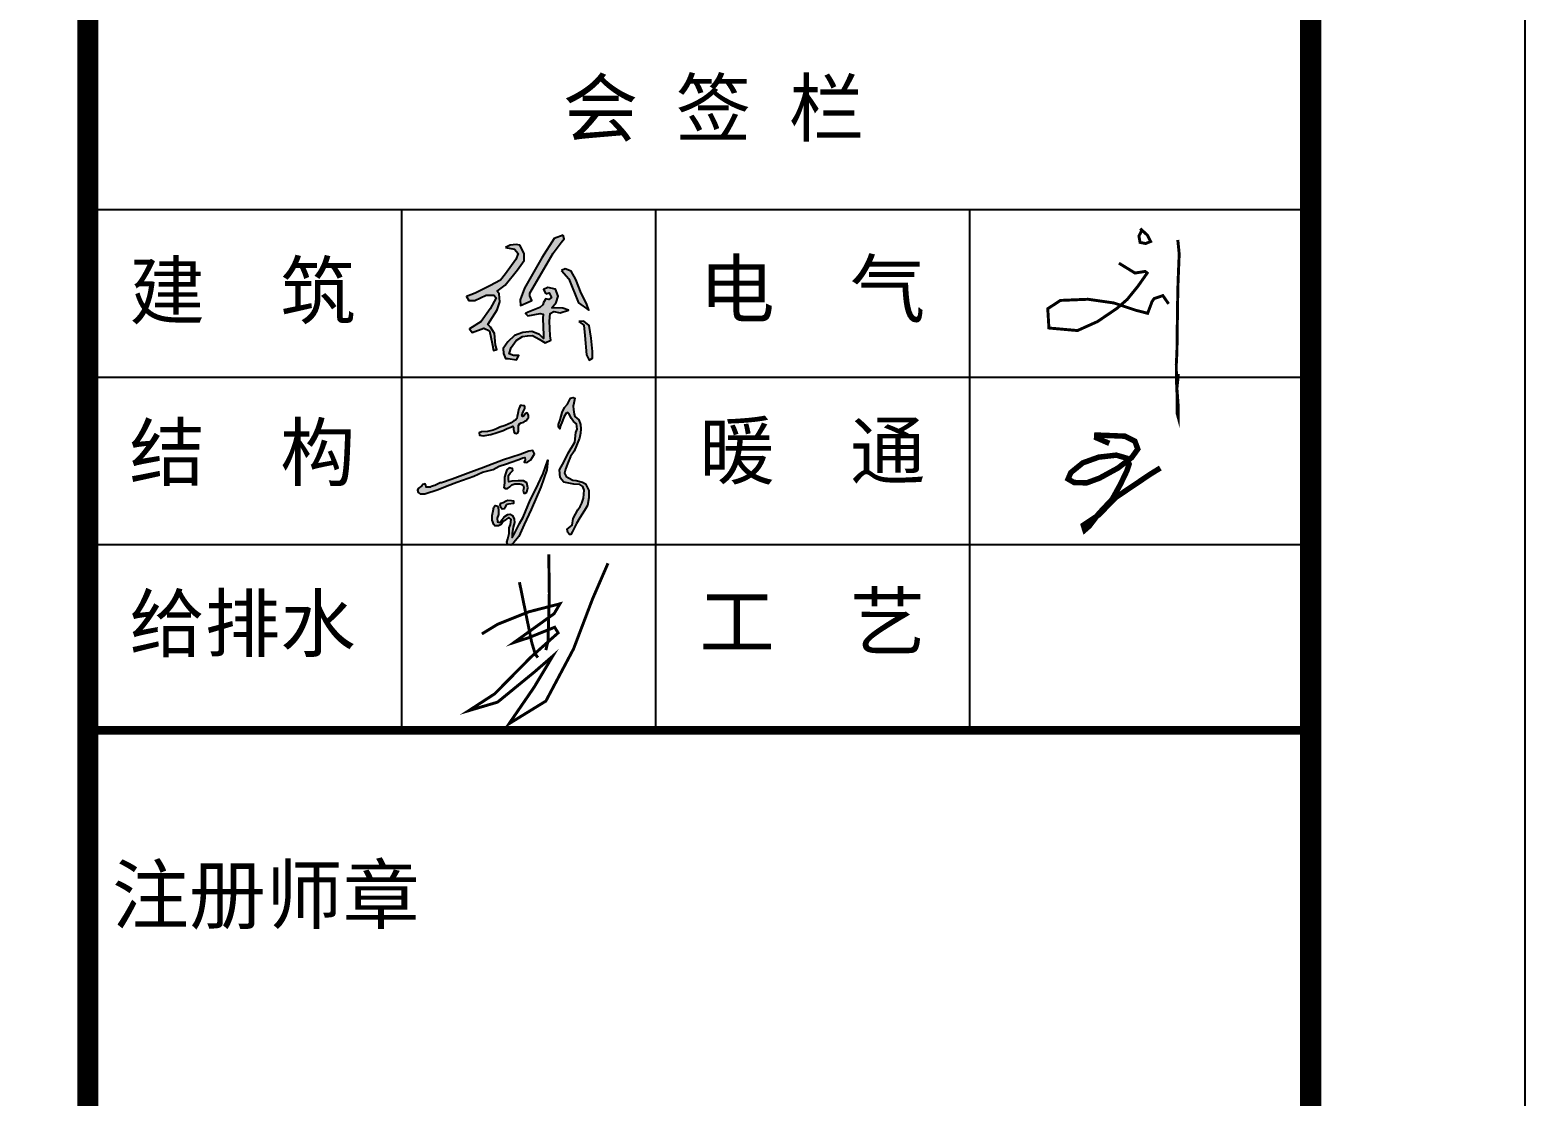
# Model space of a CAD drawing. Extents: x 1036631 to 1215829, y 514619 to 909419.
# Drawn here: x 1149379 to 1156349, y 803921 to 808891 of the extents above; entities that cross this region are included whole.
import ezdxf

# ---------------------------------------------------------------- set-up
doc = ezdxf.new("R2010")
doc.units = 0
doc.header["$LTSCALE"] = 1000
doc.header["$MEASUREMENT"] = 0
doc.layers.add('PUB_TITLE', color=4, linetype='Continuous')
doc.layers.add('图框', color=7, linetype='Continuous')
doc.styles.add('STYLE-黑体', font='simhei.ttf')
doc.styles.add('黑体', font='simhei.ttf')

msp = doc.modelspace()

# ---------------------------------------------------------------- hatches: boundary and pattern name
h = msp.add_hatch(color=256)
h.paths.add_polyline_path([(1151938.1, 807531.2), (1151961.8, 807514.4), (1151965.7, 807466.3), (1151974.1, 807376), (1151985.5, 807351.9), (1152001.2, 807360.6), (1152001.2, 807391.3), (1151994.7, 807454.8), (1151986.8, 807513), (1151960.9, 807533.6)])
h.paths.add_polyline_path([(1151856.8, 807769.1), (1151891.8, 807731.4), (1151937.1, 807618.5), (1151984.7, 807584.4), (1151973.6, 807616.1), (1151949, 807663.4), (1151924.3, 807728.2), (1151902.1, 807767.1), (1151874.3, 807777.8)])
h.paths.add_polyline_path([(1151784.1, 807661), (1151800, 807665.8), (1151810.3, 807644.3), (1151798.4, 807634), (1151783.3, 807636.8), (1151772.9, 807620.9), (1151769.8, 807610.2), (1151756.3, 807597.1), (1151701.1, 807574.9), (1151689.9, 807569.3), (1151699.9, 807558.6), (1151757.1, 807569.3), (1151771.4, 807566.1), (1151770.6, 807545.1), (1151773.7, 807468.3), (1151773.3, 807452.4), (1151755, 807470.7), (1151718.1, 807484.9), (1151677.2, 807480.2), (1151638.7, 807466.3), (1151607.7, 807436.5), (1151585.5, 807405.6), (1151586.3, 807383.3), (1151595.8, 807358.7), (1151608.5, 807358.7), (1151647.8, 807352.4), (1151658.5, 807373.4), (1151633.5, 807373.4), (1151613.7, 807381), (1151623.2, 807411.1), (1151646.2, 807443.7), (1151675.2, 807461.9), (1151698.7, 807465.5), (1151722.1, 807466.7), (1151753.5, 807448.8), (1151780.5, 807432.6), (1151806.7, 807444.1), (1151804.7, 807465.1), (1151801.1, 807533.8), (1151803.5, 807569.5), (1151821.4, 807578.4), (1151851.6, 807572.1), (1151889.3, 807584), (1151863.5, 807593.9), (1151811.5, 807595.5), (1151832.9, 807620.5), (1151841.7, 807650.7), (1151828.6, 807682.4), (1151794, 807690.8), (1151773, 807680.4)])
h.paths.add_polyline_path([(1151864.1, 807933.6), (1151823.6, 807919.4), (1151764.9, 807827.9), (1151684.4, 807686.5), (1151663.7, 807632.4), (1151665.7, 807607.1), (1151702.1, 807622.3), (1151719.5, 807629.5), (1151709.7, 807651.6), (1151709.2, 807663.8), (1151817.6, 807850.2), (1151856.1, 807900.3), (1151870, 807916.9)])
h.paths.add_polyline_path([(1151596.6, 807876.7), (1151637.4, 807868.6), (1151655.8, 807849.1), (1151643.8, 807820.6), (1151595.6, 807754.1), (1151573.4, 807724.9), (1151523.7, 807698), (1151454.7, 807664.1), (1151414.9, 807648.9), (1151425.4, 807629), (1151452.9, 807629), (1151506.7, 807655.3), (1151541.8, 807655.3), (1151552.1, 807642.7), (1151524.2, 807590.7), (1151481.9, 807532.6), (1151428.6, 807498.4), (1151441.1, 807481.1), (1151494.8, 807500), (1151521, 807487.9), (1151534, 807430), (1151539.6, 807397.4), (1151555.3, 807401.4), (1151549.7, 807420.8), (1151544.9, 807475.6), (1151526.7, 807505), (1151513, 807517.9), (1151557, 807585.5), (1151569.9, 807624.2), (1151567.1, 807660.1), (1151557.4, 807673.4), (1151594.9, 807701.6), (1151652.2, 807772.8), (1151682.5, 807816.3), (1151682.5, 807848.6), (1151663.1, 807886.9), (1151645, 807890.5), (1151617.2, 807887.3)])
h = msp.add_hatch(color=256)
h.paths.add_polyline_path([(1151324.1, 806766), (1151369.4, 806782.2), (1151448.9, 806810.9), (1151489.4, 806828.8), (1151538.9, 806841.9), (1151566.9, 806856.8), (1151600.8, 806868.1), (1151621.7, 806875.8), (1151658.7, 806889.1), (1151676.7, 806896.2), (1151686.7, 806898.3), (1151688.4, 806887.4), (1151683.8, 806876.6), (1151693, 806874.1), (1151698.4, 806876.2), (1151713.9, 806887), (1151722.6, 806898.7), (1151731.8, 806915.4), (1151723.9, 806930), (1151705.5, 806927.1), (1151664.2, 806912.5), (1151587.3, 806886.6), (1151493.6, 806851.9), (1151434.8, 806829.3), (1151348.2, 806797.3), (1151298.3, 806779), (1151291.3, 806780.5), (1151266.8, 806767.2), (1151250.2, 806763.4), (1151246.5, 806760.1), (1151226.7, 806760.2), (1151225.1, 806769.1), (1151221.3, 806775.2), (1151210.9, 806771.7), (1151205.5, 806766.5), (1151188.6, 806753.1), (1151185.7, 806745.1), (1151188.3, 806734.3), (1151197.8, 806727.9), (1151220.6, 806727.9), (1151282.2, 806748.4)])
h.paths.add_polyline_path([(1151661.4, 807055.3), (1151669.6, 807059.2), (1151681.1, 807062.5), (1151689.2, 807068.2), (1151695.8, 807072.4), (1151698.2, 807078.3), (1151702.6, 807083.8), (1151704, 807095.9), (1151696.7, 807105.8), (1151689.6, 807102.3), (1151682.8, 807094.4), (1151675.6, 807089.5), (1151671.5, 807098.1), (1151674.9, 807103.1), (1151678.9, 807110.7), (1151683.6, 807119.4), (1151686.2, 807126.8), (1151686.2, 807134.2), (1151684.1, 807139.4), (1151672.5, 807140.7), (1151664.9, 807139.8), (1151662.3, 807135.7), (1151659.7, 807128.5), (1151656.9, 807121.6), (1151655.8, 807110.9), (1151654.3, 807102.2), (1151650.8, 807088.8), (1151649, 807079.2), (1151643.2, 807071.4), (1151635.6, 807068.5), (1151622.7, 807059.8), (1151594.3, 807047.7), (1151569.4, 807038.7), (1151553.9, 807031.7), (1151538.6, 807025.5), (1151512.8, 807019.8), (1151484.2, 807017.8), (1151472.7, 807013.3), (1151474.3, 807001.4), (1151492.3, 806999.4), (1151528.3, 807005.1), (1151557.1, 807014.9), (1151585.9, 807023.4), (1151603.5, 807033.2), (1151621, 807039.8), (1151629.7, 807043.4), (1151633.5, 807039.6), (1151632.6, 807030.6), (1151634.4, 807019.3), (1151639.3, 807011), (1151645.3, 807009.8), (1151653.2, 807013.3), (1151656.2, 807020.2), (1151656.2, 807034), (1151656.6, 807046.5)])
h.paths.add_polyline_path([(1151611.6, 806784.4), (1151610.7, 806797.3), (1151610.4, 806814.3), (1151617.8, 806825), (1151630.8, 806838), (1151628.8, 806847.2), (1151613, 806849.5), (1151602, 806840.3), (1151595.4, 806821.7), (1151590.8, 806805.7), (1151592, 806780.9), (1151590.4, 806767.8), (1151588.5, 806757.5), (1151595.5, 806752.7), (1151604.8, 806752.7), (1151616.4, 806761.7), (1151625, 806771), (1151640.1, 806774.8), (1151661.3, 806775.5), (1151669, 806773.2), (1151677.9, 806768.1), (1151681.8, 806756.6), (1151678.9, 806744.1), (1151681.8, 806732.2), (1151688.2, 806731.3), (1151696.2, 806736.4), (1151699.7, 806757.2), (1151694.9, 806779.9), (1151680.5, 806788.6), (1151655.5, 806788.3), (1151625, 806787)], flags=17)
h.paths.add_polyline_path([(1151601.4, 806678.2), (1151610.8, 806681), (1151633.2, 806683.7), (1151633.7, 806695.1), (1151624.3, 806698.1), (1151606.6, 806698.4), (1151598.9, 806695.1), (1151585.9, 806688.7), (1151574.7, 806685.4), (1151571.5, 806676), (1151575.2, 806663.5), (1151581.2, 806657.1), (1151590.4, 806657.8), (1151592.9, 806665.3)], flags=17)
h.paths.add_polyline_path([(1151557, 806615.2), (1151562.8, 806632.2), (1151562.8, 806655), (1151560.2, 806670.6), (1151548.1, 806674.2), (1151541.4, 806667), (1151538.7, 806648.7), (1151533.8, 806627.3), (1151533.8, 806605.9), (1151541.2, 806585.4), (1151546.2, 806578.6), (1151563.4, 806579.9), (1151575.7, 806585.4), (1151585.5, 806598.9), (1151595.4, 806605.7), (1151602.8, 806611.2), (1151611.4, 806618.6), (1151621.8, 806608.8), (1151620, 806586), (1151613.8, 806570.6), (1151612.6, 806543.6), (1151607.1, 806519), (1151602.8, 806503), (1151607.7, 806490.1), (1151620.6, 806488.9), (1151634.8, 806501.2), (1151658.1, 806529.5), (1151682.7, 806584.8), (1151715, 806655.5), (1151760.4, 806760.1), (1151788.3, 806841), (1151793.2, 806885.6), (1151771.6, 806822.9), (1151736, 806747.8), (1151711.1, 806699.3), (1151678.2, 806619.5), (1151660.7, 806590.8), (1151639.4, 806546.3), (1151626.4, 806525.1), (1151627.6, 806544.3), (1151632.3, 806573.8), (1151638.3, 806594.3), (1151636.3, 806610), (1151628.4, 806627.3), (1151618.2, 806634), (1151606.6, 806632.2), (1151589.2, 806620.6), (1151581.2, 806609), (1151569.5, 806594.7), (1151558.4, 806597.8)])
msp.add_hatch(color=256).paths.add_polyline_path([(1151879.1, 806808.9), (1151871.1, 806824.2), (1151875.7, 806842.9), (1151885.7, 806868.8), (1151898.4, 806902.1), (1151915.7, 806927.4), (1151941.7, 806987.8), (1151946, 807010.9), (1151946.5, 807030.8), (1151945.5, 807052), (1151937.5, 807073.2), (1151919.1, 807089.3), (1151915.8, 807100.1), (1151913.4, 807121.9), (1151912, 807137.4), (1151913.9, 807150.6), (1151918.6, 807175.2), (1151911.5, 807177.1), (1151899.2, 807174.7), (1151884.6, 807145.9), (1151870.4, 807130.4), (1151859.5, 807107.7), (1151851.5, 807074.2), (1151843.5, 807051.1), (1151843.5, 807039.3), (1151850.1, 807032.2), (1151851.5, 807042.1), (1151861.9, 807068.5), (1151868.5, 807085.5), (1151878.4, 807104.9), (1151884.2, 807107.7), (1151890.8, 807102.2), (1151904.4, 807078.9), (1151913, 807066.3), (1151927.2, 807054.7), (1151930.7, 807029.9), (1151924.2, 807014.8), (1151919.1, 806968.8), (1151888.5, 806917.7), (1151869.5, 806879.8), (1151848, 806839.7), (1151851.6, 806804.3), (1151856.8, 806795.6), (1151867.8, 806782.2), (1151914.8, 806773.5), (1151943.2, 806772.4), (1151956.6, 806762.5), (1151962.4, 806746.3), (1151960, 806708), (1151951.9, 806684.8), (1151944.4, 806669.2), (1151932.8, 806653.5), (1151911.9, 806613), (1151906.7, 806581.7), (1151884, 806563.7), (1151886.9, 806548.6), (1151893.9, 806538.8), (1151900.9, 806538.8), (1151909, 806553.3), (1151926.4, 806590.4), (1151942.9, 806616.6), (1151965, 806650.7), (1151978.4, 806673.3), (1151985.3, 806709.7), (1151985.3, 806743.8), (1151968.3, 806774.3), (1151954.3, 806783), (1151925, 806791), (1151909.7, 806792.3), (1151889.1, 806802.9)])

# ---------------------------------------------------------------- linework, layer by layer
for points in [[(1151864.1, 807933.6), (1151823.6, 807919.4), (1151764.9, 807827.9), (1151684.4, 807686.5), (1151663.7, 807632.4), (1151665.7, 807607.1), (1151702.1, 807622.3), (1151719.5, 807629.5), (1151709.7, 807651.6), (1151709.2, 807663.8), (1151817.6, 807850.2), (1151856.1, 807900.3), (1151870, 807916.9), (1151864.1, 807933.6)], [(1151596.6, 807876.7), (1151637.4, 807868.6), (1151655.8, 807849.1), (1151643.8, 807820.6), (1151595.6, 807754.1), (1151573.4, 807724.9), (1151523.7, 807698), (1151454.7, 807664.1), (1151414.9, 807648.9), (1151425.4, 807629), (1151452.9, 807629), (1151506.7, 807655.3), (1151541.8, 807655.3), (1151552.1, 807642.7), (1151524.2, 807590.7), (1151481.9, 807532.6), (1151428.6, 807498.4), (1151441.1, 807481.1), (1151494.8, 807500), (1151521, 807487.9), (1151534, 807430), (1151539.6, 807397.4), (1151555.3, 807401.4), (1151549.7, 807420.8), (1151544.9, 807475.6), (1151526.7, 807505), (1151513, 807517.9), (1151557, 807585.5), (1151569.9, 807624.2), (1151567.1, 807660.1), (1151557.4, 807673.4), (1151594.9, 807701.6), (1151652.2, 807772.8), (1151682.5, 807816.3), (1151682.5, 807848.6), (1151663.1, 807886.9), (1151645, 807890.5), (1151617.2, 807887.3), (1151596.6, 807876.7)], [(1151856.8, 807769.1), (1151891.8, 807731.4), (1151937.1, 807618.5), (1151984.7, 807584.4), (1151973.6, 807616.1), (1151949, 807663.4), (1151924.3, 807728.2), (1151902.1, 807767.1), (1151874.3, 807777.8), (1151856.8, 807769.1)], [(1151784.1, 807661), (1151800, 807665.8), (1151800, 807665.8), (1151810.3, 807644.3), (1151798.4, 807634), (1151783.3, 807636.8), (1151772.9, 807620.9), (1151769.8, 807610.2), (1151756.3, 807597.1), (1151701.1, 807574.9), (1151689.9, 807569.3), (1151699.9, 807558.6), (1151699.9, 807558.6), (1151757.1, 807569.3), (1151771.4, 807566.1), (1151770.6, 807545.1), (1151773.7, 807468.3), (1151773.3, 807452.4), (1151755, 807470.7), (1151718.1, 807484.9), (1151677.2, 807480.2), (1151638.7, 807466.3), (1151607.7, 807436.5), (1151585.5, 807405.6), (1151586.3, 807383.3), (1151595.8, 807358.7), (1151608.5, 807358.7), (1151647.8, 807352.4), (1151658.5, 807373.4), (1151633.5, 807373.4), (1151613.7, 807381), (1151623.2, 807411.1), (1151646.2, 807443.7), (1151675.2, 807461.9), (1151698.7, 807465.5), (1151722.1, 807466.7), (1151753.5, 807448.8), (1151780.5, 807432.6), (1151806.7, 807444.1), (1151804.7, 807465.1), (1151801.1, 807533.8), (1151803.5, 807569.5), (1151821.4, 807578.4), (1151851.6, 807572.1), (1151889.3, 807584), (1151863.5, 807593.9), (1151811.5, 807595.5), (1151832.9, 807620.5), (1151841.7, 807650.7), (1151828.6, 807682.4), (1151794, 807690.8), (1151773, 807680.4), (1151784.1, 807661)], [(1151938.1, 807531.2), (1151961.8, 807514.4), (1151965.7, 807466.3), (1151974.1, 807376), (1151985.5, 807351.9), (1152001.2, 807360.6), (1152001.2, 807391.3), (1151994.7, 807454.8), (1151986.8, 807513), (1151960.9, 807533.6), (1151938.1, 807531.2)], [(1151601.4, 806678.2), (1151592.9, 806665.3), (1151590.4, 806657.8), (1151581.2, 806657.1), (1151575.2, 806663.5), (1151571.5, 806676), (1151574.7, 806685.4), (1151585.9, 806688.7), (1151598.9, 806695.1), (1151606.6, 806698.4), (1151624.3, 806698.1), (1151633.7, 806695.1), (1151633.2, 806683.7), (1151610.8, 806681), (1151601.4, 806678.2), (1151601.4, 806678.2)]]:
    msp.add_lwpolyline(points)
for points, const_width in [([(1154555.3, 807964.9), (1154588.6, 807933.8), (1154603.6, 807904.9), (1154580, 807895.2), (1154554.2, 807900.6), (1154548.9, 807930.6), (1154560.7, 807953.1)], 13.7), ([(1154730.2, 807912.1), (1154736.6, 807846.7), (1154731.2, 807712.7), (1154729.1, 807617.2), (1154726.1, 807389.4), (1154723.1, 807331.4), (1154723.9, 807247.8), (1154731.4, 807146.2), (1154731.4, 807087.4), (1154726.9, 807104), (1154726.1, 807220.7), (1154732.9, 807287.7)], 13.7), ([(1154455.5, 807803.8), (1154530.6, 807757.7), (1154577.8, 807765.2), (1154587.5, 807757.7), (1154544.5, 807696.6), (1154494.1, 807634.4), (1154445.8, 807592.6), (1154355.7, 807531.5), (1154262.4, 807489.6), (1154129.3, 807501.4), (1154123.9, 807591.5), (1154183, 807630.1), (1154311.7, 807635.5), (1154431.9, 807618.3), (1154534.9, 807584), (1154589.6, 807570.1), (1154610, 807624.7), (1154619.7, 807638.7), (1154660.4, 807652.6), (1154687.3, 807614)], 13.7), ([(1154410.7, 806963.7), (1154351.5, 806989.4), (1154352.4, 807002.2), (1154383.3, 807001.3), (1154483.6, 806997.1), (1154529.9, 806973.9), (1154543.6, 806937.1), (1154515.3, 806897.7), (1154450.1, 806848), (1154365.3, 806801.7), (1154305.2, 806779.5), (1154247, 806781.2), (1154218.7, 806797.5), (1154231.5, 806827.4), (1154287.2, 806872.8), (1154361, 806899.4), (1154443.3, 806908.8), (1154490.4, 806895.1), (1154503.3, 806867.7), (1154493, 806836), (1154463, 806773.5), (1154424.4, 806703.2), (1154361.8, 806636.4), (1154317.3, 806578.1), (1154296.7, 806560.2), (1154289.8, 806582.4), (1154361.8, 806630.4), (1154439.8, 806710.9), (1154602.7, 806820.6), (1154648.6, 806848.8)], 25.5), ([(1151797.8, 806446.8), (1151800.3, 806264.2), (1151796.6, 806115.2), (1151794.1, 806041.9), (1151784.2, 805999.7)], 13.7), ([(1151485.8, 806075.4), (1151559.2, 806120.2), (1151704.6, 806178.5), (1151850, 806215.8), (1151822.7, 806169.8), (1151636.2, 806035.7), (1151704.6, 806058), (1151825.2, 806106.5), (1151841.3, 806080.4), (1151713.3, 805966.1), (1151545.5, 805796), (1151424.9, 805717.7), (1151559.2, 805757.4), (1151730.7, 805897.8), (1151816.5, 805972.3), (1151729.5, 805827), (1151612.6, 805656.8), (1151784.2, 805762.4), (1151913.4, 806005.9), (1152001.7, 806238.2), (1152073.8, 806404.6)], 13.7), ([(1151661.1, 806316.5), (1151718.3, 806035.7), (1151734.4, 805982.3), (1151746.9, 805964.9)], 13.7)]:
    msp.add_lwpolyline(points, dxfattribs=dict(const_width=const_width))
for points in [[(1151538.6, 807025.5), (1151512.8, 807019.8), (1151484.2, 807017.8), (1151472.7, 807013.3), (1151474.3, 807001.4), (1151492.3, 806999.4), (1151528.3, 807005.1), (1151557.1, 807014.9), (1151585.9, 807023.4), (1151603.5, 807033.2), (1151621, 807039.8), (1151629.7, 807043.4), (1151629.7, 807043.4), (1151633.5, 807039.6), (1151632.6, 807030.6), (1151634.4, 807019.3), (1151639.3, 807011), (1151645.3, 807009.8), (1151653.2, 807013.3), (1151656.2, 807020.2), (1151656.2, 807034), (1151656.6, 807046.5), (1151661.4, 807055.3), (1151669.6, 807059.2), (1151681.1, 807062.5), (1151689.2, 807068.2), (1151695.8, 807072.4), (1151698.2, 807078.3), (1151702.6, 807083.8), (1151704, 807095.9), (1151696.7, 807105.8), (1151689.6, 807102.3), (1151682.8, 807094.4), (1151675.6, 807089.5), (1151675.6, 807089.5), (1151675.6, 807089.5), (1151671.5, 807098.1), (1151674.9, 807103.1), (1151678.9, 807110.7), (1151683.6, 807119.4), (1151686.2, 807126.8), (1151686.2, 807134.2), (1151684.1, 807139.4), (1151672.5, 807140.7), (1151664.9, 807139.8), (1151662.3, 807135.7), (1151659.7, 807128.5), (1151656.9, 807121.6), (1151655.8, 807110.9), (1151654.3, 807102.2), (1151650.8, 807088.8), (1151649, 807079.2), (1151643.2, 807071.4), (1151635.6, 807068.5), (1151622.7, 807059.8), (1151594.3, 807047.7), (1151569.4, 807038.7), (1151553.9, 807031.7), (1151538.6, 807025.5)], [(1151878.4, 807104.9), (1151868.5, 807085.5), (1151861.9, 807068.5), (1151851.5, 807042.1), (1151850.1, 807032.2), (1151843.5, 807039.3), (1151843.5, 807051.1), (1151851.5, 807074.2), (1151859.5, 807107.7), (1151870.4, 807130.4), (1151884.6, 807145.9), (1151899.2, 807174.7), (1151911.5, 807177.1), (1151918.6, 807175.2), (1151913.9, 807150.6), (1151912, 807137.4), (1151913.4, 807121.9), (1151915.8, 807100.1), (1151919.1, 807089.3), (1151937.5, 807073.2), (1151945.5, 807052), (1151946.5, 807030.8), (1151946, 807010.9), (1151941.7, 806987.8), (1151915.7, 806927.4), (1151898.4, 806902.1), (1151885.7, 806868.8), (1151875.7, 806842.9), (1151871.1, 806824.2), (1151879.1, 806808.9), (1151889.1, 806802.9), (1151909.7, 806792.3), (1151925, 806791), (1151954.3, 806783), (1151968.3, 806774.3), (1151985.3, 806743.8), (1151985.3, 806709.7), (1151978.4, 806673.3), (1151965, 806650.7), (1151942.9, 806616.6), (1151926.4, 806590.4), (1151909, 806553.3), (1151900.9, 806538.8), (1151893.9, 806538.8), (1151886.9, 806548.6), (1151884, 806563.7), (1151906.7, 806581.7), (1151911.9, 806613), (1151932.8, 806653.5), (1151944.4, 806669.2), (1151951.9, 806684.8), (1151960, 806708), (1151962.4, 806746.3), (1151956.6, 806762.5), (1151943.2, 806772.4), (1151914.8, 806773.5), (1151867.8, 806782.2), (1151856.8, 806795.6), (1151851.6, 806804.3), (1151848, 806839.7), (1151869.5, 806879.8), (1151888.5, 806917.7), (1151919.1, 806968.8), (1151924.2, 807014.8), (1151930.7, 807029.9), (1151927.2, 807054.7), (1151913, 807066.3), (1151904.4, 807078.9), (1151890.8, 807102.2), (1151884.2, 807107.7), (1151878.4, 807104.9)], [(1151291.3, 806780.5), (1151266.8, 806767.2), (1151250.2, 806763.4), (1151246.5, 806760.1), (1151226.7, 806760.2), (1151225.1, 806769.1), (1151221.3, 806775.2), (1151210.9, 806771.7), (1151205.5, 806766.5), (1151188.6, 806753.1), (1151185.7, 806745.1), (1151188.3, 806734.3), (1151197.8, 806727.9), (1151220.6, 806727.9), (1151282.2, 806748.4), (1151324.1, 806766), (1151369.4, 806782.2), (1151448.9, 806810.9), (1151489.4, 806828.8), (1151538.9, 806841.9), (1151566.9, 806856.8), (1151600.8, 806868.1), (1151621.7, 806875.8), (1151658.7, 806889.1), (1151676.7, 806896.2), (1151686.7, 806898.3), (1151688.4, 806887.4), (1151683.8, 806876.6), (1151693, 806874.1), (1151698.4, 806876.2), (1151713.9, 806887), (1151722.6, 806898.7), (1151731.8, 806915.4), (1151723.9, 806930), (1151705.5, 806927.1), (1151664.2, 806912.5), (1151587.3, 806886.6), (1151493.6, 806851.9), (1151434.8, 806829.3), (1151348.2, 806797.3), (1151298.3, 806779), (1151291.3, 806780.5)], [(1151533.8, 806605.9), (1151533.8, 806627.3), (1151538.7, 806648.7), (1151541.4, 806667), (1151548.1, 806674.2), (1151560.2, 806670.6), (1151562.8, 806655), (1151562.8, 806632.2), (1151557, 806615.2), (1151558.4, 806597.8), (1151569.5, 806594.7), (1151581.2, 806609), (1151589.2, 806620.6), (1151606.6, 806632.2), (1151618.2, 806634), (1151628.4, 806627.3), (1151636.3, 806610), (1151638.3, 806594.3), (1151632.3, 806573.8), (1151627.6, 806544.3), (1151626.4, 806525.1), (1151639.4, 806546.3), (1151660.7, 806590.8), (1151678.2, 806619.5), (1151711.1, 806699.3), (1151736, 806747.8), (1151771.6, 806822.9), (1151793.2, 806885.6), (1151788.3, 806841), (1151760.4, 806760.1), (1151715, 806655.5), (1151682.7, 806584.8), (1151658.1, 806529.5), (1151634.8, 806501.2), (1151620.6, 806488.9), (1151607.7, 806490.1), (1151602.8, 806503), (1151607.1, 806519), (1151612.6, 806543.6), (1151613.8, 806570.6), (1151620, 806586), (1151620, 806586), (1151621.8, 806608.8), (1151611.4, 806618.6), (1151602.8, 806611.2), (1151595.4, 806605.7), (1151585.5, 806598.9), (1151575.7, 806585.4), (1151563.4, 806579.9), (1151546.2, 806578.6), (1151541.2, 806585.4), (1151533.8, 806605.9)], [(1151610.7, 806797.3), (1151610.4, 806814.3), (1151617.8, 806825), (1151630.8, 806838), (1151628.8, 806847.2), (1151613, 806849.5), (1151602, 806840.3), (1151595.4, 806821.7), (1151590.8, 806805.7), (1151592, 806780.9), (1151590.4, 806767.8), (1151588.5, 806757.5), (1151595.5, 806752.7), (1151604.8, 806752.7), (1151616.4, 806761.7), (1151625, 806771), (1151640.1, 806774.8), (1151661.3, 806775.5), (1151669, 806773.2), (1151677.9, 806768.1), (1151681.8, 806756.6), (1151678.9, 806744.1), (1151681.8, 806732.2), (1151688.2, 806731.3), (1151696.2, 806736.4), (1151699.7, 806757.2), (1151694.9, 806779.9), (1151680.5, 806788.6), (1151655.5, 806788.3), (1151625, 806787), (1151611.6, 806784.4), (1151610.7, 806797.3)]]:
    msp.add_lwpolyline(points, close=True)
at = {"layer": 'PUB_TITLE'}
msp.add_lwpolyline([(1096949.1, 783418.7), (1156349.1, 783418.7), (1156349.1, 825418.7), (1096949.1, 825418.7)], close=True, dxfattribs=at)
at = {"layer": 'PUB_TITLE', "const_width": 100}
msp.add_lwpolyline([(1099449.1, 784418.7), (1155349.1, 784418.7), (1155349.1, 824418.7), (1099449.1, 824418.7)], close=True, dxfattribs=at)
at = {"layer": '图框', "color": 4}
msp.add_line((1149649.1, 824418.7), (1149649.1, 784418.7), dxfattribs=at)
at = {"layer": '图框', "color": 0}
for p, q in [((1149649.1, 808053.9), (1155327.1, 808053.9)), ((1149649.1, 807273), (1155327.1, 807273)), ((1149649.1, 806492.1), (1155327.1, 806492.1)), ((1149649.1, 805625.7), (1155349.1, 805625.7))]:
    msp.add_line(p, q, dxfattribs=at)
at = {"layer": '图框', "color": 4, "const_width": 98.6}
msp.add_lwpolyline([(1149649.1, 824418.7), (1149649.1, 784418.7)], dxfattribs=at)
msp.add_lwpolyline([(1149649.1, 824418.7), (1155349.1, 824418.7), (1155349.1, 784418.7), (1149649.1, 784418.7)], close=True, dxfattribs=at)
at = {"layer": '图框', "color": 0}
for points in [[(1151113.2, 805625.7), (1151113.2, 808053.9)], [(1152296.6, 805625.7), (1152296.6, 808053.9)], [(1153760.8, 805625.7), (1153760.8, 808053.9)]]:
    msp.add_lwpolyline(points, dxfattribs=at)
at = {"layer": '图框', "color": 0, "const_width": 40.3}
msp.add_lwpolyline([(1149649.1, 805625.7), (1155349.1, 805625.7)], dxfattribs=at)

# ---------------------------------------------------------------- texts
at = {"layer": '图框', "color": 0, "style": 'STYLE-黑体'}
for s, p in [('会 签 栏', (1151862.8, 808397.8)), ('建  筑', (1149843.1, 807546.2)), ('电  气', (1152499.6, 807554.7)), ('结  构', (1149843.1, 806792.2)), ('暖  通', (1152499.6, 806800.7)), ('给排水', (1149843.1, 805995.6)), ('工  艺', (1152499.6, 806004.1))]:
    msp.add_text(s, height=257.69, dxfattribs=at).set_placement(p)
at = {"layer": '图框', "color": 4, "style": '黑体'}
msp.add_text('注册师章', height=262.94, dxfattribs=at).set_placement((1149761.7, 804727.6))

doc.saveas('drawing.dxf')
